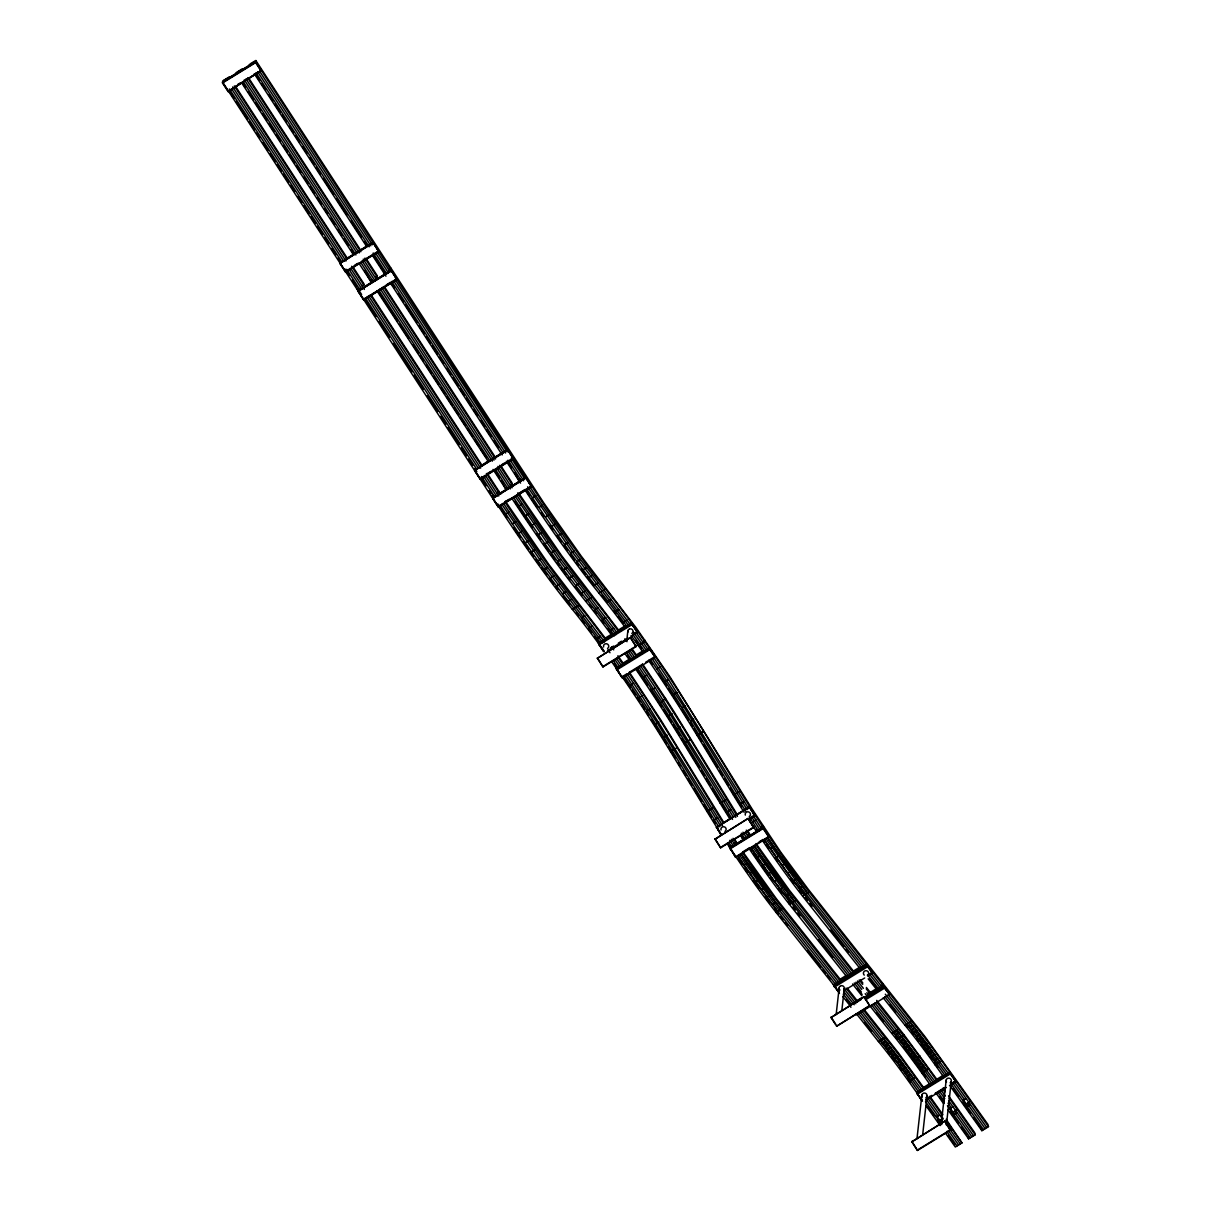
<?xml version="1.0" encoding="UTF-8"?>
<svg xmlns="http://www.w3.org/2000/svg" width="1211" height="1211" viewBox="0 0 1211 1211"><rect width="100%" height="100%" fill="white"/><g stroke="black" fill="none" stroke-linecap="round" stroke-linejoin="round"><path stroke-width="1.5" d="M731.035 845.914L729.385 846.928L727.554 842.735M744.311 837.77L742.646 838.784L740.814 834.591M749.261 834.697L747.596 835.711L749.367 833.486M755.906 830.61L757.556 829.596L755.921 830.625L756.012 829.399M762.521 826.538L760.871 827.552L762.642 825.342M622.621 663.855A246.575 34.937 58.4 0 0 618.458 657.921L618.594 656.71M635.881 655.696A246.575 34.937 58.4 0 0 631.733 649.777L631.854 648.551L636.759 655.59M249.421 77.701L261.349 70.359L228.137 91.597L222.521 82.969L222.718 80.925L229.333 76.853L229.212 78.034M224.247 81.076L224.383 79.759M225.897 80.062L226.048 78.745M227.547 79.048L227.698 77.731M228.137 91.597L248.739 78.109L360.908 250.616M235.857 73.947L235.994 72.766L242.609 68.694L242.472 69.875M237.507 72.932L237.659 71.616M239.157 71.918L239.309 70.586M240.822 70.889L240.974 69.572M249.118 65.803L249.254 64.622L255.869 60.55L543.724 502.837L581.008 555.819L636.032 627.646L670.198 677.161L752.076 808.948L780.762 852.135L808.009 888.98L925.174 1036.873L987.888 1124.368L988.479 1126.624L981.864 1130.696L950.378 1086.373M250.783 64.773L250.919 63.456M252.433 63.759L252.584 62.442M254.083 62.745L254.234 61.428M261.258 71.252L255.642 62.609L255.869 60.55M339.913 263.468L373.139 242.23L378.649 251.752L345.529 272.097L339.913 263.468L373.033 243.123M346.603 258.533L353.249 254.446M345.529 272.097L350.357 268.312M359.864 250.389L366.524 246.302M357.487 288.142L357.351 289.308L359.016 288.294M358.078 291.397L391.304 270.159L396.814 279.68L363.694 300.025L358.078 291.397L391.198 271.037M362.316 286.265L364.102 284.07L352.795 266.662M364.768 286.462L371.414 282.375M363.694 300.025L368.522 296.241M372.277 280.15L370.627 281.164L364.587 270.492M378.649 251.752L378.755 250.874L361.408 261.531M375.592 278.106L377.378 275.911L366.055 258.518M378.029 278.318L384.674 274.231M384.023 271.839L383.887 273.02L385.552 271.991M390.638 267.767L388.852 269.962M396.814 279.68L396.92 278.787L379.558 289.459M474.591 470.549L507.818 449.311L513.343 458.833L480.207 479.193L474.591 470.549L507.727 450.204M481.282 465.614L487.988 461.088L376.803 290.655M480.207 479.193L485.036 475.393M494.557 457.47L501.203 453.383M492.256 495.36L492.135 496.525L493.785 495.511M492.756 498.478L525.983 477.24L531.493 486.761L498.372 507.106L492.756 498.478L525.877 478.133M497.085 493.482L498.887 491.288M499.447 493.543L506.092 489.456M498.372 507.106L222.582 82.091L255.733 61.731L531.493 486.761M507.046 487.367L505.396 488.381L501.415 480.873M513.343 458.833L513.434 457.955L486.898 474.258M510.361 485.323L512.147 483.128L500.824 465.735M512.722 485.399L519.368 481.312M525.407 474.984L523.621 477.179M597.371 658.3L630.537 637.501L636.108 646.568L602.987 666.928L597.371 658.3L630.537 637.501M602.987 666.928L597.417 657.845M626.753 640.664L627.858 630.78M715.02 839.178L748.186 818.394L753.757 827.461L720.636 847.821L715.02 839.178L748.186 818.394M720.636 847.821L715.065 838.739M831.034 1017.558L864.2 996.774L869.77 1005.841L836.65 1026.201L831.034 1017.558L864.2 996.774M836.15 1014.561L839.178 987.601A2.619 2.543 6.4 0 0 839.965 990.038M836.65 1026.201L869.816 1005.402M841.857 1010.307L844.279 988.736M868.075 994.246L869.892 991.87L866.365 987.434M883.152 983.726L881.351 986.102M911.838 1141.822L945.019 1121.023L950.59 1130.105L917.454 1150.45L911.838 1141.822L945.019 1121.023M916.969 1138.764L921.874 1095.032M917.454 1150.45L911.898 1141.367M922.691 1134.435L926.975 1096.167M941.265 1123.838L946.169 1080.106M946.381 1124.974L951.286 1081.241M720.954 834.909L716.609 826.977L721.256 834.318M736.47 814.776L743.115 810.689M749.442 807.207L755.013 816.017L749.442 807.207L716.322 827.567M229.257 77.595L235.903 73.508M242.518 69.436L249.163 65.349M222.521 82.969L255.642 62.609M237.538 84.588L240.187 82.953M354.929 265.088L357.593 263.453M353.521 266.375L358.865 263.09M347.784 271.022L351.084 268.993M364.36 260.849L361.045 262.878L373.397 281.86M374.32 254.734L377.62 252.69M375.728 276.941L377.378 275.911M386.354 284.873L390.351 282.42M371.671 294.303L377.03 291.018M486.958 473.804L490.939 471.367M501.551 464.842L504.2 463.207M482.553 478.239L485.868 476.211M499.129 468.067L495.814 470.095L507.712 488.381M509.089 461.951L512.389 459.908M520.321 479.208L518.656 480.237L514.675 472.729M505.108 501.732L509.104 499.28M519.716 492.771L525.029 489.501M498.478 506.228L503.201 503.322M505.063 502.171L531.599 485.883M500.325 505.562L505.88 514.039L509.18 511.996L547.554 567.414L604.516 641.86M513.585 497.403L519.141 505.88L522.456 503.852L560.814 559.27L616.762 632.324M526.861 489.259L532.416 497.736L535.716 495.693L574.075 551.111L630.038 624.18M505.88 514.039L512.359 523.773L515.659 521.729M519.141 505.88L525.619 515.614L528.935 513.585M532.416 497.736L538.88 507.47L542.195 505.426M512.359 523.773L518.808 533.324L522.123 531.296M525.619 515.614L532.083 525.18L535.398 523.152M538.88 507.47L545.344 517.021L548.659 514.993M518.808 533.324L525.256 542.695L528.556 540.666M532.083 525.18L538.517 534.551L541.832 532.522M545.344 517.021L551.777 526.391L555.092 524.363M525.256 542.695L531.644 551.853L534.944 549.824M538.517 534.551L544.905 543.709L548.22 541.68M551.777 526.391L558.18 535.55L561.48 533.521M531.644 551.853L537.972 560.784L541.287 558.755M544.905 543.709L551.247 552.625L554.547 550.596M558.18 535.55L564.508 544.481L567.823 542.452M537.972 560.784L544.239 569.458L547.554 567.414M551.247 552.625L557.499 561.298L560.814 559.27M564.508 544.481L570.775 553.155L574.075 551.111M544.239 569.458L550.415 577.859L553.73 575.815M557.499 561.298L563.675 569.7L566.99 567.671M570.775 553.155L576.951 561.556L580.266 559.512M550.415 577.859L556.5 585.957L559.8 583.929M563.675 569.7L569.76 577.814L573.075 575.77M576.951 561.556L583.036 569.654L586.336 567.626M556.5 585.957L562.464 593.753L565.779 591.725M569.76 577.814L575.725 585.609L579.04 583.581M583.036 569.654L589 577.45L592.3 575.422M562.464 593.753L568.307 601.231L571.622 599.203M575.725 585.609L581.568 593.087L584.883 591.044M589 577.45L594.843 584.928L598.143 582.9M497.736 505.169A256.384 36.33 58.4 0 0 572.349 609.375L578.979 605.318A246.575 34.937 58.4 0 1 605.137 639.393M511.935 498.432A256.384 36.33 58.4 0 0 585.624 601.231L592.24 597.159A246.575 34.937 58.4 0 1 618.412 631.249M525.196 490.288A256.384 36.33 58.4 0 0 598.885 593.072L605.515 589.015A246.575 34.937 58.4 0 1 703.682 731.323L740.072 791.04A183.133 25.946 58.4 0 0 757.617 818.999L763.535 828.097A183.133 25.946 58.4 0 0 809.251 892.098L911.58 1021.115A199.664 28.292 58.4 0 1 941.795 1060.927L988.479 1126.624M568.307 601.231L581.507 617.777L584.807 615.748M581.568 593.087L594.768 609.633L598.083 607.589M594.843 584.928L608.028 601.473L611.343 599.445M581.507 617.777L589.227 627.782L592.542 625.754M594.768 609.633L602.488 619.638L605.803 617.61M608.028 601.473L615.763 611.494L619.063 609.451M589.227 627.782L597.159 638.348L600.459 636.32M602.488 619.638L610.42 630.204L613.735 628.176M615.763 611.494L623.695 622.045L626.995 620.017M631.173 636.244L637.486 632.369L631.536 622.938L598.416 643.298L603.441 651.427M598.643 644.146L631.764 623.786L637.258 631.521L634.095 633.459M598.855 644.994L631.991 624.634L631.536 622.938M610.435 647.991L613.599 646.053M618.321 643.147L621.485 641.209M607.513 650.776L628.009 638.182M643.465 641.421L645.115 640.407L644.994 641.618L638.379 645.69L635.73 640.558M603.033 666.489L636.153 646.129M618.458 657.921L611.843 661.993A246.575 34.937 58.4 0 1 619.139 672.438M631.733 649.777L625.103 653.834A246.575 34.937 58.4 0 1 630.31 661.267M616.172 668.305L649.308 647.946L654.788 655.681L655.242 657.361L622.121 677.721L616.172 668.305L622.121 677.721M616.626 669.986L649.747 649.641L649.308 647.946M626.632 673.967L621.894 676.873L616.399 669.138L649.52 648.793L655.015 656.529L645.554 662.341M629.781 672.029L642.405 664.279M623.937 676.01L630.25 685.259L633.565 683.231L642.012 695.886L722.543 825.524M637.213 667.866L643.525 677.116L646.825 675.072L655.287 687.727L735.804 817.38M650.474 659.707L656.786 668.956L660.101 666.928L668.548 679.583L748.731 808.676M630.25 685.259L638.712 697.914L642.012 695.886M643.525 677.116L651.972 689.755L655.287 687.727M656.786 668.956L665.233 681.611L668.548 679.583M663.9 699.519L665.566 698.505L674.164 711.917L736.909 814.08M638.712 697.914L647.158 710.827L650.474 708.798M651.972 689.755L660.419 702.683L663.734 700.654M665.233 681.611L673.694 694.524L677.01 692.495M647.158 710.827L655.575 723.966L658.89 721.938M660.419 702.683L668.85 715.822L672.15 713.779M673.694 694.524L682.111 707.663L685.426 705.635M655.575 723.966L663.931 737.257L667.246 735.228M668.85 715.822L677.206 729.113L680.506 727.084M682.111 707.663L690.467 720.969L693.782 718.925M621.228 675.466A246.575 34.937 58.4 0 1 670.531 751.683L677.146 747.611L713.551 807.343A183.133 25.946 58.4 0 0 723.224 822.98L729.855 818.848A183.133 25.946 58.4 0 1 720.212 803.287L683.806 743.539A246.575 34.937 58.4 0 0 635.548 668.85M683.806 743.539L690.421 739.467L726.812 799.199A183.133 25.946 58.4 0 0 737.469 816.381M648.808 660.691A246.575 34.937 58.4 0 1 697.067 735.38L703.682 731.323M670.531 751.683L706.921 811.415L713.551 807.343M720.197 803.256L726.812 799.199M697.067 735.38L733.457 795.112L740.072 791.04M663.931 737.257L714.354 819.786L717.669 817.758M677.206 729.113L727.629 811.642L730.929 809.599M690.467 720.969L740.89 803.483L744.205 801.455M749.745 806.632L716.473 827.264L721.105 834.621M749.004 819.317L755.301 815.442M748.701 819.892L755.164 815.73L749.594 806.92M749.685 817.425L752.636 822.027L755.936 819.998L761.886 829.111M720.681 847.382L753.802 827.022M729.37 846.913L731.02 845.899M742.631 838.754L744.296 837.74M761.916 827.779L763.566 826.765M730.006 847.821L763.127 827.476L768.743 835.938L768.773 837.028L735.652 857.373L730.006 847.821L731.868 850.652M730.036 848.896L763.157 828.551L763.127 827.476M743.509 851.454L748.867 848.169M759.282 841.766L762.446 839.828M835.257 983.953L772.376 904.541L737.938 856.344L741.253 854.3L775.691 902.513L839.738 983.393M849.698 977.277L774.525 881.532L751.214 848.184L754.514 846.156A183.133 25.946 58.4 0 0 794.34 901.272L851.833 973.765M861.793 967.65L787.786 873.388L764.474 840.04L767.789 838.012A183.133 25.946 58.4 0 0 807.601 893.112L865.093 965.606M743.857 865.063L747.157 863.019M757.117 856.904L760.432 854.875L794.325 901.241M770.378 848.76L773.693 846.716L807.586 893.097M749.715 873.54L753.03 871.511M762.991 865.396L766.291 863.352M776.251 857.237L779.566 855.208M755.528 881.759L758.843 879.731M768.788 873.615L772.103 871.572M782.064 865.456L785.364 863.428M761.25 889.691L764.565 887.648M774.525 881.532L777.825 879.504M787.786 873.388L791.101 871.36M766.881 897.29L770.181 895.262M780.141 889.146L783.456 887.103M793.417 880.987L796.717 878.959M772.376 904.541L775.691 902.513M785.651 896.397L788.951 894.369M798.912 888.238L802.227 886.21M731.368 849.955A183.133 25.946 58.4 0 0 776.1 912.458L782.715 908.401L841.251 982.197M749.564 849.229A183.133 25.946 58.4 0 0 789.375 904.314L795.99 900.242L853.346 972.569L852.862 971.389L859.507 967.301L859.992 968.482M762.839 841.085A183.133 25.946 58.4 0 0 802.636 896.17L809.251 892.098M839.45 993.474L833.486 984.77L866.607 964.425L872.571 973.129L867.848 976.036M834.44 987.147L867.576 966.787L866.607 964.425M844.188 990.568L864.684 977.973M861.854 997.622L856.54 1000.892L857.01 1002.072M870.285 993.928L869.801 992.748L876.446 988.66L876.931 989.841M878.036 988.131L876.386 989.145L868.181 978.821M856.737 1002.254L861.006 999.635M864.624 997.41L883.546 985.784L889.51 994.488L856.389 1014.833L855.905 1013.652M865.093 998.591L884.03 986.965L889.041 993.292M865.577 999.786L884.499 988.146L883.546 985.784M856.707 1014.107L878.414 1041.49L885.044 1037.418A199.664 28.292 58.4 0 1 915.259 1077.215L923.948 1089.446M869.967 1005.947L891.69 1033.331L898.305 1029.259A199.664 28.292 58.4 0 1 928.534 1069.071L937.223 1081.302M883.243 997.803L904.95 1025.187L911.58 1021.115M858.281 1012.986L882.425 1043.352L885.725 1041.324L922.298 1090.46M871.557 1004.842L895.686 1035.208L899.001 1033.165L935.558 1082.316M906.6 1024.143L908.961 1027.049L912.261 1025.021L948.834 1074.157M882.425 1043.352L884.817 1046.349L888.132 1044.306M895.686 1035.208L898.093 1038.19L901.393 1036.162M908.961 1027.049L911.353 1030.046L914.668 1028.003M902.589 1036.132L904.254 1035.117L936.587 1079.001M884.817 1046.349L887.239 1049.407L890.554 1047.379M898.093 1038.19L900.515 1041.263L903.83 1039.235M911.353 1030.046L913.775 1033.119L917.09 1031.076M887.239 1049.407L889.707 1052.556L893.022 1050.527M900.515 1041.263L902.967 1044.412L906.282 1042.383M913.775 1033.119L916.243 1036.253L919.543 1034.224M889.707 1052.556L892.189 1055.78L895.504 1053.752M902.967 1044.412L905.465 1047.636L908.765 1045.593M916.243 1036.253L918.725 1039.477L922.04 1037.449M892.189 1055.78L894.702 1059.08L898.017 1057.036M905.465 1047.636L907.978 1050.921L911.293 1048.893M918.725 1039.477L921.238 1042.777L924.553 1040.749M894.702 1059.08L897.245 1062.441L900.56 1060.412M907.978 1050.921L910.521 1054.297L913.821 1052.253M921.238 1042.777L923.781 1046.137L927.096 1044.109M897.245 1062.441L899.818 1065.877L903.118 1063.848M910.521 1054.297L913.079 1057.718L916.394 1055.689M923.781 1046.137L926.354 1049.574L929.654 1047.545M918.15 1056.613L919.8 1055.598M899.818 1065.877L902.407 1069.374L905.707 1067.345M913.079 1057.718L915.667 1061.23L918.982 1059.186M926.354 1049.574L928.943 1053.07L932.243 1051.042M902.407 1069.374L905.011 1072.946L908.326 1070.902M915.667 1061.23L918.271 1064.787L921.586 1062.758M928.943 1053.07L931.547 1056.643L934.862 1054.599M905.011 1072.946L907.644 1076.564L910.944 1074.535M918.271 1064.787L920.905 1068.42L924.22 1066.376M931.547 1056.643L934.181 1060.261L937.481 1058.232M878.414 1041.49A199.664 28.292 58.4 0 1 908.644 1081.287L915.259 1077.215M891.69 1033.331A199.664 28.292 58.4 0 1 921.919 1073.143L928.534 1069.071M904.95 1025.187A199.664 28.292 58.4 0 1 935.18 1064.984L941.795 1060.927M916.954 1093.442L950.075 1073.097L955.57 1080.833M917.166 1094.29L950.302 1073.945L949.848 1072.25L916.727 1092.61L921.753 1100.738M927.172 1098.271L931.91 1095.365M935.059 1093.427L944.519 1087.614M950.832 1083.739L953.996 1081.801M925.825 1100.088L946.321 1087.493M949.485 1085.556L955.797 1081.68L955.343 1079.985M936.375 1116.966L939.691 1114.937M949.636 1108.822L952.951 1106.778M962.912 1100.663L966.211 1098.634M943.127 1118.207L939.827 1120.236L940.493 1122.764M956.402 1110.048L953.087 1112.092L953.753 1114.62L957.068 1112.576M969.663 1101.904L966.363 1103.932L967.029 1106.46L970.344 1104.432M917.514 1150.011L950.635 1129.651M946.139 1119.267L961.958 1142.927L955.328 1146.999L945.564 1133.239M947.971 1109.806L968.603 1138.84L975.218 1134.768L974.613 1132.512L948.546 1095.819M888.132 994.655L912.261 1025.021M874.857 1002.799L899.001 1033.165M861.596 1010.958L885.725 1041.324M905.949 1024.809L907.584 1026.852M594.177 585.609L587.335 576.936M578.646 590.938L582.037 595.176M569.897 604.743L563.085 596.16M601.897 595.312L604.077 598.037M589.727 604.819L591.891 607.544M576.451 612.978L578.616 615.703M870.815 972.811L882.395 987.434M863.443 966.635L800.577 887.224L766.139 839.026M869.286 973.992L880.745 988.448M885.332 994.231L920.375 1038.463L947.169 1075.171M867.5 974.855L879.095 989.463M884.817 996.683L906.615 1024.158A199.664 28.292 58.4 0 1 936.83 1063.969L945.519 1076.201M804.906 897.487L807.268 900.439M809.614 903.406L811.96 906.373M830.746 930.048L843.658 946.336M846.005 949.303L848.351 952.255M869.483 978.912L876.537 987.798M890.07 1004.858L895.716 1011.972M802.636 896.17L861.157 969.966M853.452 971.146L789.511 890.403L756.058 843.583M860.491 980.032L862.837 982.999M876.658 1000.407L904.254 1035.117M859.204 979.956L862.716 984.376M866.228 988.812L869.725 993.232M876.597 1001.875L898.305 1029.259M857.539 980.971L863.398 988.358M866.834 992.687L869.135 995.578M850.183 974.779L787.301 895.383L752.864 847.17M856.01 982.151L861.748 989.372M865.184 993.701L867.485 996.592M873.207 1003.813L909.628 1049.907L933.908 1083.315M854.239 982.999L861.263 991.854M788.119 901.196L790.48 904.148M792.827 907.115L795.173 910.082M797.519 913.033L799.865 916M818.651 939.691L832.744 957.447M857.388 988.539L862.096 994.458M876.809 1013.017L883.576 1021.539M789.375 904.314L846.731 976.641L846.247 975.445L839.601 979.532L840.086 980.728M852.574 984.013L861.944 995.82M841.357 980.774L776.236 898.562L742.782 851.727M847.231 988.176L856.616 1000.029L856.465 1001.391L845.929 988.1M864.518 1009.989L898.638 1053.176L924.402 1088.674M863.322 1010.035L885.044 1037.418M844.279 989.115L855.859 1003.722M836.907 982.923L774.041 903.527L739.603 855.329M843.9 991.733L854.209 1004.752M859.946 1011.972L896.367 1058.066L920.632 1091.474M843.31 994.11L851.5 1004.434M774.858 909.34L778.385 913.79M780.732 916.742L783.078 919.709M785.424 922.661L787.771 925.628M807.737 950.802L820.649 967.074M822.996 970.041L825.342 973.008M827.688 975.96L830.035 978.927M846.474 999.65L850.001 1004.086L849.85 1005.448L842.826 996.592M864.669 1022.584L871.436 1031.121M776.1 912.458L834.636 986.269M872.102 971.933L867.091 965.606L833.97 985.966L838.981 992.293M867.576 966.787L872.571 973.129M884.499 988.146L889.51 994.488M869.801 992.748L871.814 995.275M895.973 1037.085L897.623 1039.174M833.486 984.77L838.496 991.098M575.21 586.548L577.496 589.469M911.732 1032.105L913.412 1034.255M799.29 890.357L801.394 893.037M605.152 599.4L607.407 602.321M594.147 610.465L596.387 613.387M582.007 620.077L584.262 622.999M887.739 1051.663L889.434 1053.873M581.31 569.094L585.216 574.196M568.05 577.253L570.003 579.797M916.833 1038.69L918.559 1040.945M555.758 586.669L557.711 589.227M903.573 1046.849L909.643 1054.902M790.813 879.277L794.022 883.5M778.612 888.829L781.822 893.067M765.337 896.988L769.621 902.619M892.023 1057.248L894.626 1060.7M614.053 610.965L616.081 613.659M618.11 616.369L623.211 623.241M601.806 620.471L603.82 623.165M588.531 628.615L591.573 632.657M576.375 562.525L578.358 565.174M561.117 568.035L566.082 574.65M549.839 578.828L553.805 584.126M921.162 1044.397L925.567 1050.315M910.521 1056.068L915.864 1063.319M570.351 554.396L574.392 559.891M557.09 562.555L559.104 565.295M541.801 567.959L546.842 574.816M926.445 1051.511L928.231 1053.948M899.909 1067.814L901.695 1070.252M628.312 625.088L572.425 552.14L527.587 486.837M623.695 622.045L626.723 626.208M618.624 630.144L561.692 555.743L518.641 493.104M616.036 634.594L559.164 560.284L515.25 496.389M610.42 630.204L614.477 635.745M607.877 628.554L610.98 632.793M605.364 638.303L548.416 563.887L505.381 501.263M602.76 642.738L545.889 568.443L501.975 504.548M597.159 638.348L600.187 642.511M594.601 636.714L598.749 642.36M930.033 1056.416L931.819 1058.898M916.757 1064.56L925.628 1076.942M564.235 545.994L567.308 550.248M550.975 554.138L555.062 559.8M766.518 872.344L768.364 874.902M770.226 877.475L772.073 880.034M535.671 559.467L539.758 565.128M753.242 880.488L758.813 888.193M934.181 1060.261L936.814 1063.954M920.905 1068.42L932.258 1084.345M907.644 1076.564L918.982 1092.489M636.123 632.536L648.551 650.11M633.444 632.112L646.901 651.124M632.823 634.564L645.236 652.139M624.876 638.742L626.98 641.694M611.6 646.901L613.705 649.853M607.937 649.853L609.996 652.744M631.991 624.634L637.486 632.369M649.747 649.641L655.242 657.361M950.302 1073.945L955.797 1081.68M954.253 1081.801L986.829 1127.638M952.603 1082.816L964.562 1099.649M985.164 1128.637L968.679 1105.446L968.013 1102.918M963.366 1099.891L966.62 1104.477M950.953 1083.83L983.514 1129.681M934.544 1062.683L937.798 1067.269M953.012 1088.674L958.446 1096.318M962.79 1102.434L970.405 1113.136M973.659 1117.738L980.183 1126.911M935.18 1064.984L943.869 1077.215M557.03 535.883L561.162 541.711M943.112 1088.174L945.276 1091.232M942.642 1088.931L944.822 1091.989M949.167 1098.105L975.218 1134.768M940.992 1089.945L945.337 1096.076M948.591 1100.648L973.568 1135.797M939.342 1090.975L944.777 1098.619M948.031 1103.206L951.301 1107.793M971.888 1136.781L955.418 1113.59L954.737 1111.062M950.09 1108.05L953.36 1112.637M937.677 1091.989L944.202 1101.162M947.456 1105.734L970.253 1137.825M939.751 1096.833L944.096 1102.949M950.62 1112.122L958.219 1122.824M961.473 1127.411L966.908 1135.055M921.919 1073.143L930.593 1085.359M936.027 1093.003L943.626 1103.69M543.754 544.027L548.931 551.308M929.836 1096.318L942.885 1114.665M929.382 1097.09L942.415 1115.422M946.745 1121.537L961.958 1142.927M927.717 1098.105L942.93 1119.494M946.185 1124.08L960.293 1143.941M926.067 1099.119L938.025 1115.952M948.334 1130.438L958.628 1144.94M936.83 1116.194L940.084 1120.78M925.507 1101.662L941.78 1124.58M946.669 1131.452L956.993 1145.969M599.324 644.585L603.911 651.034M908.008 1078.986L910.188 1082.044M927.565 1106.506L934.09 1115.679M937.344 1120.266L940.599 1124.852M948.213 1135.555L954.737 1144.743M599.551 645.433L604.122 651.866M908.644 1081.287L922.222 1100.33M926.021 1105.734L940.13 1125.594M917.862 1094.744L922.434 1101.177M530.494 552.186L533.597 556.545M775.085 857.539L777.901 861.521M761.81 865.683L765.579 871.012M639.484 645.872L641.436 648.687M549.733 525.453L552.867 529.934M630.068 650.791L635.291 658.269M628.418 651.806L632.581 657.785M626.768 652.82L631.975 660.298M627.192 655.439L629.16 658.239M536.458 533.597L540.636 539.576M617.913 655.741L623.498 663.734M616.808 658.935L622.015 666.413M615.143 659.95L619.321 665.929M613.493 660.964L618.715 668.442M613.932 663.583L616.868 667.806M523.197 541.756L528.42 549.234M759.918 862.974L753.257 853.286M744.75 868.378L747.611 872.495M532.265 527.481L518.399 506.879M520.049 537.154L513.736 527.89M653.789 657.679L660.101 666.928M652.139 658.693L683.776 706.649L747.081 809.69M649.217 659.919L652.078 664.112M642.572 664.006L665.566 698.505M640.513 665.823L646.825 675.072M638.863 666.852L670.5 714.793L732.897 816.396M636.895 669.471L647.431 685.078M629.296 672.15L660.888 720.076L723.648 822.239M627.253 673.982L633.565 683.231M625.603 674.996L657.24 722.952L720.545 825.993M623.635 677.615L627.449 683.216M767.789 838.012L773.693 846.716M762.703 839.495L764.61 842.311M766.533 845.142L768.44 847.957M754.514 846.156L760.432 854.875M749.427 847.639L751.35 850.47M738.074 858.614L741.904 864.26M541.317 513.146L543.436 516.264M658.784 674.058L662.614 679.795M628.403 684.609L630.325 687.485M632.248 690.361L635.124 694.66M531.659 498.735L537.094 506.909M505.123 515.038L506.94 517.748M763.157 828.551L768.773 837.028M733.745 853.467L735.652 857.373M663.567 681.233L666.444 685.623M668.366 688.559L671.242 692.964M530.161 487.231L535.716 495.693M526.195 490.41L529.843 495.98M650.307 689.377L658.935 702.577M516.9 495.375L522.456 503.852M514.751 501.354L517.491 505.517M637.047 697.536L639.923 701.926M641.83 704.863L644.706 709.252M503.64 503.534L509.18 511.996M497.842 503.943L504.215 513.676M752.636 822.027L758.57 831.14L760.205 830.11L751.335 816.411M756.92 832.154L750.971 823.056A183.133 25.946 58.4 0 1 749.019 820.014M747.429 830.519L750.305 834.909M746.294 830.156L750.26 836.241M745.628 832.684L748.61 837.255M742.994 832.199L746.945 838.254M741.329 833.213L745.295 839.299M740.663 835.741L743.645 840.313M734.169 838.663L737.03 843.068M733.033 838.315L736.999 844.4M731.383 839.329L735.349 845.414M729.733 840.343L733.669 846.398M729.052 842.871L732.034 847.443M727.402 843.885L730.384 848.457M630.492 637.94L636.108 646.568M748.141 818.833L753.757 827.461M864.154 997.213L869.77 1005.841M944.974 1121.462L950.59 1130.105M260.259 72.236L372.473 244.773M377.544 252.569L389.972 271.673M395.028 279.453L507.167 451.87M511.284 458.197L524.287 478.194M257.58 71.676L370.823 245.803M375.97 253.704L388.322 272.687M393.454 280.604L505.592 453.02M510.739 460.922L523.621 480.737M255.915 72.69L369.173 246.817M373.2 253.008L386.657 273.716M391.713 281.482L502.913 452.46M507.969 460.225L520.972 480.222M255.43 74.113L259.548 80.441M261.591 83.604L265.709 89.932M268.797 94.67L272.914 100.997M274.973 104.161L280.119 112.078M282.178 115.242L286.296 121.569M289.368 126.307L293.486 132.635M295.545 135.799L299.662 142.126M302.75 146.864L306.867 153.191M309.955 157.945L314.073 164.272M316.116 167.436L320.234 173.763M323.322 178.501L333.615 194.32M336.703 199.073L346.982 214.892M351.099 221.219L361.393 237.038M364.481 241.776L366.539 244.94M372.7 254.431L382.994 270.25M391.229 282.905L394.317 287.658M398.419 293.985L403.566 301.887M405.624 305.051L416.947 322.459M419.006 325.623L424.153 333.525M426.196 336.688L430.314 343.016M432.372 346.179L437.519 354.081M439.578 357.245L443.695 363.572M446.783 368.326L450.901 374.653M452.944 377.817L458.091 385.719M460.15 388.882L464.267 395.21M466.326 398.374L471.473 406.29M473.531 409.454L477.649 415.782M480.722 420.52L484.839 426.847M486.898 430.011L491.015 436.338M494.103 441.092L498.221 447.419M507.485 461.648L511.587 467.976M254.265 73.704L366.403 246.121M372.579 255.612L385.946 276.184M390.063 282.496L502.202 454.927M506.319 461.255L520.533 483.113M384.583 286.992L495.693 457.834M247.619 77.792L360.787 251.782M364.905 258.11L377.242 277.092M383.418 286.583L495.556 458.999M499.674 465.327L512.011 484.309M245.969 78.806L359.213 252.932M363.239 259.139L376.697 279.832M381.768 287.597L493.982 460.15M498.009 466.356L512.011 487.866M244.304 79.82L356.534 252.357M362.71 261.864L375.047 280.846M380.193 288.748L492.332 461.164M497.479 469.081L510.361 488.881M243.683 82.424L355.898 254.961M378.453 289.641L489.653 460.604M242.155 82.257L245.243 87.01M248.331 91.748L253.477 99.665M255.536 102.829L260.683 110.731M262.742 113.895L266.844 120.222M268.903 123.386L274.049 131.288M276.108 134.451L280.225 140.779M283.313 145.532L287.431 151.859M289.49 155.023L294.621 162.925M296.68 166.089L300.797 172.416M303.885 177.169L308.003 183.497M310.061 186.661L314.179 192.988M317.267 197.726L321.369 204.054M324.457 208.807L327.545 213.545M330.633 218.298L334.751 224.625M337.839 229.363L341.956 235.691M344.015 238.855L348.117 245.182M351.205 249.935L353.264 253.099M378.982 292.638L397.511 321.112M399.569 324.276L408.818 338.505M412.936 344.832L418.083 352.749M420.141 355.913L423.229 360.651M426.317 365.404L431.449 373.306M433.508 376.47L438.654 384.387M440.713 387.55L444.831 393.878M446.889 397.041L452.036 404.943M454.095 408.107L458.197 414.434M460.256 417.598L465.402 425.515M467.461 428.679L472.608 436.581M474.667 439.744L478.784 446.072M480.843 449.236L485.974 457.152M495.238 471.382L499.356 477.709M242.033 83.438L353.128 254.28M359.304 263.771L370.627 281.164M493.044 469.399L505.396 488.381M235.509 86.344L347.648 258.76M371.308 295.136L482.417 465.978M487.564 473.879L500.733 494.149M234.344 85.936L346.482 258.352M351.629 266.269L363.981 285.251M370.157 294.742L481.251 465.569M486.398 473.486L498.75 492.468M232.694 86.95L345.937 261.076M351.008 268.857L364.375 289.429M368.492 295.756L480.631 468.173M485.778 476.074L498.75 496.026M232.073 89.553L343.258 260.516M349.434 270.008L361.786 288.99M366.933 296.907L478.027 467.734M484.203 477.225L496.101 495.511M229.379 88.993L341.608 261.531M346.664 269.311L360.121 290.004M365.192 297.785L476.377 468.763M481.433 476.529L494.436 496.525M229.923 91.991L234.041 98.318M236.1 101.482L247.407 118.875M249.466 122.039L254.613 129.955M256.671 133.119L259.76 137.857M262.848 142.61L267.979 150.512M270.038 153.676L275.185 161.593M277.243 164.757L281.361 171.084M283.419 174.248L288.566 182.15M290.625 185.313L294.727 191.641M297.815 196.394L301.933 202.721M303.991 205.885L309.138 213.787M311.197 216.951L315.314 223.278M317.373 226.442L322.504 234.359M324.563 237.523L328.681 243.85M331.769 248.588L335.886 254.916M337.945 258.079L341.033 262.832M345.15 269.16L349.252 275.487M352.34 280.225L356.458 286.553M358.517 289.717L361.605 294.47M365.722 300.797L376 316.601M379.088 321.354L389.382 337.173M393.499 343.5L412.012 371.974M414.071 375.138L423.335 389.367M427.453 395.694L437.731 411.513M440.819 416.266L445.966 424.168M448.025 427.332L459.332 444.74M461.391 447.903L466.538 455.805M468.596 458.969L472.714 465.296M474.773 468.46L476.831 471.624M481.978 479.541L486.08 485.868M489.168 490.606L491.227 493.77M831.079 1017.119L835.757 1024.309M753 815.381L755.936 819.998M672.211 694.418L679.855 706.346M659.889 704.06L661.811 707.042M663.719 710.024L667.533 715.989M646.629 712.219L648.536 715.201M651.412 719.667L653.319 722.649M681.748 709.343L688.393 719.909M668.487 717.502L671.333 722.028M673.225 725.041L676.071 729.567M654.273 724.133L662.811 737.711M740.89 803.483L745.764 811.264M741.662 806.98L735.062 796.308M727.629 811.642L732.504 819.408M726.509 812.112L729.355 816.638M714.354 819.786L718.895 827.007M713.249 820.256L715.141 823.283M690.27 722.937L692.132 725.964M693.994 728.977L696.794 733.518M677.01 731.081L679.795 735.622M681.657 738.649L683.519 741.677M663.734 739.225L666.534 743.766M668.396 746.793L671.197 751.335M721.801 804.452L725.571 810.583M708.526 812.596L711.357 817.198M698.702 736.651L701.653 741.495M703.621 744.72L717.396 767.32M719.364 770.559L722.316 775.403M724.284 778.628L728.22 785.076M730.188 788.316L734.123 794.764M685.441 744.795L699.216 767.411M701.184 770.635L704.136 775.479M706.104 778.703L710.04 785.167M712.007 788.391L719.864 801.304M672.181 752.954L675.132 757.798M678.069 762.642L680.037 765.867M682.989 770.711L685.941 775.555M687.909 778.779L691.844 785.243M693.812 788.467L701.684 801.379M703.652 804.619L706.603 809.463M850.425 1006.129L850.909 1007.31M981.273 1128.44L981.864 1130.696M967.998 1136.584L968.603 1138.84M943.233 1076.322L943.006 1075.474L936.36 1079.561L936.587 1080.409M941.477 1119.221L942.143 1121.749M929.957 1084.466L929.745 1083.618L923.085 1087.705L923.312 1088.553M642.678 652.018L642.451 651.17L635.805 655.257L636.032 656.105M629.417 660.162L629.19 659.314L622.545 663.401L622.772 664.249M618.276 631.098L618.049 630.25L624.694 626.163L624.921 627.01A246.575 34.937 58.4 0 0 598.885 593.072M611.646 635.169L611.419 634.322L604.773 638.394L605 639.241M756.512 831.533L749.866 835.62M743.236 839.692L736.591 843.764M922.222 1096.954A2.619 2.543 6.4 0 1 923.024 1093.442A2.619 2.543 6.4 0 1 926.642 1094.244A2.619 2.543 6.4 0 1 925.84 1097.756M946.518 1082.028A2.619 2.543 6.4 0 1 947.32 1078.501A2.619 2.543 6.4 0 1 950.938 1079.319A2.619 2.543 6.4 0 1 950.135 1082.831M840.328 986.011A2.619 2.543 6.4 0 1 843.658 989.902M839.405 986.98A2.619 2.543 6.4 0 1 839.798 986.435M864.26 975.112A2.619 2.543 6.4 0 1 864.26 971.343A2.619 2.543 6.4 0 1 868.105 971.706A2.619 2.543 6.4 0 1 867.439 975.4M721.029 830.019A2.619 2.543 6.4 0 1 722.528 826.916A2.619 2.543 6.4 0 1 725.843 828.112A2.619 2.543 6.4 0 1 724.935 831.427M745.34 815.094A2.619 2.543 6.4 0 1 746.824 811.991A2.619 2.543 6.4 0 1 750.154 813.187A2.619 2.543 6.4 0 1 749.231 816.502M603.623 647.022A2.619 2.543 6.4 0 1 605.122 643.904A2.619 2.543 6.4 0 1 608.437 645.115A2.619 2.543 6.4 0 1 607.528 648.43M629.629 628.903A2.619 2.543 6.4 0 1 631.824 633.504M627.919 632.097A2.619 2.543 6.4 0 1 629.009 629.19M883.379 1038.432A199.664 28.292 58.4 0 1 913.609 1078.244M781.065 909.416A183.133 25.946 58.4 0 1 741.268 854.33M782.715 908.401A183.133 25.946 58.4 0 1 742.918 853.316M628.903 672.938A246.575 34.937 58.4 0 1 677.146 747.611M578.979 605.318A256.384 36.33 58.4 0 1 505.29 502.52M880.079 1040.461A199.664 28.292 58.4 0 1 910.294 1080.273M718.562 830.156A183.133 25.946 58.4 0 1 706.936 811.431M777.75 911.444A183.133 25.946 58.4 0 1 737.953 856.359M572.349 609.375A246.575 34.937 58.4 0 1 598.522 643.465M600.55 646.235A246.575 34.937 58.4 0 1 603.608 650.443M896.655 1030.289A199.664 28.292 58.4 0 1 926.869 1070.085M795.99 900.242A183.133 25.946 58.4 0 1 756.194 845.157M642.163 664.778A246.575 34.937 58.4 0 1 690.421 739.467M592.24 597.159A256.384 36.33 58.4 0 1 517.627 492.953M893.34 1032.317A199.664 28.292 58.4 0 1 923.569 1072.129M791.025 903.3A183.133 25.946 58.4 0 1 751.229 848.215M585.624 601.231A246.575 34.937 58.4 0 1 611.782 635.321M744.114 812.309A183.133 25.946 58.4 0 1 733.472 795.127M804.286 895.141A183.133 25.946 58.4 0 1 764.489 840.056M631.158 635.563A246.575 34.937 58.4 0 1 642.541 651.624M909.915 1022.129A199.664 28.292 58.4 0 1 940.145 1061.941M605.515 589.015A256.384 36.33 58.4 0 1 530.902 484.794M736.106 841.645L734.35 843.885L736.121 841.66M255.688 62.17L222.567 82.515L228.183 91.158L261.304 70.798L255.688 62.17M373.094 242.669L339.958 263.029L345.574 271.658L378.71 251.313L373.094 242.669M391.244 270.598L358.123 290.958L363.739 299.586L396.86 279.241L391.244 270.598M507.772 449.765L474.651 470.11L480.267 478.739L513.388 458.394L507.772 449.765M525.937 477.679L492.801 498.039L498.417 506.667L531.553 486.322L525.937 477.679M763.142 828.006L730.021 848.366L735.637 856.843L768.758 836.483L763.142 828.006"/></g></svg>
